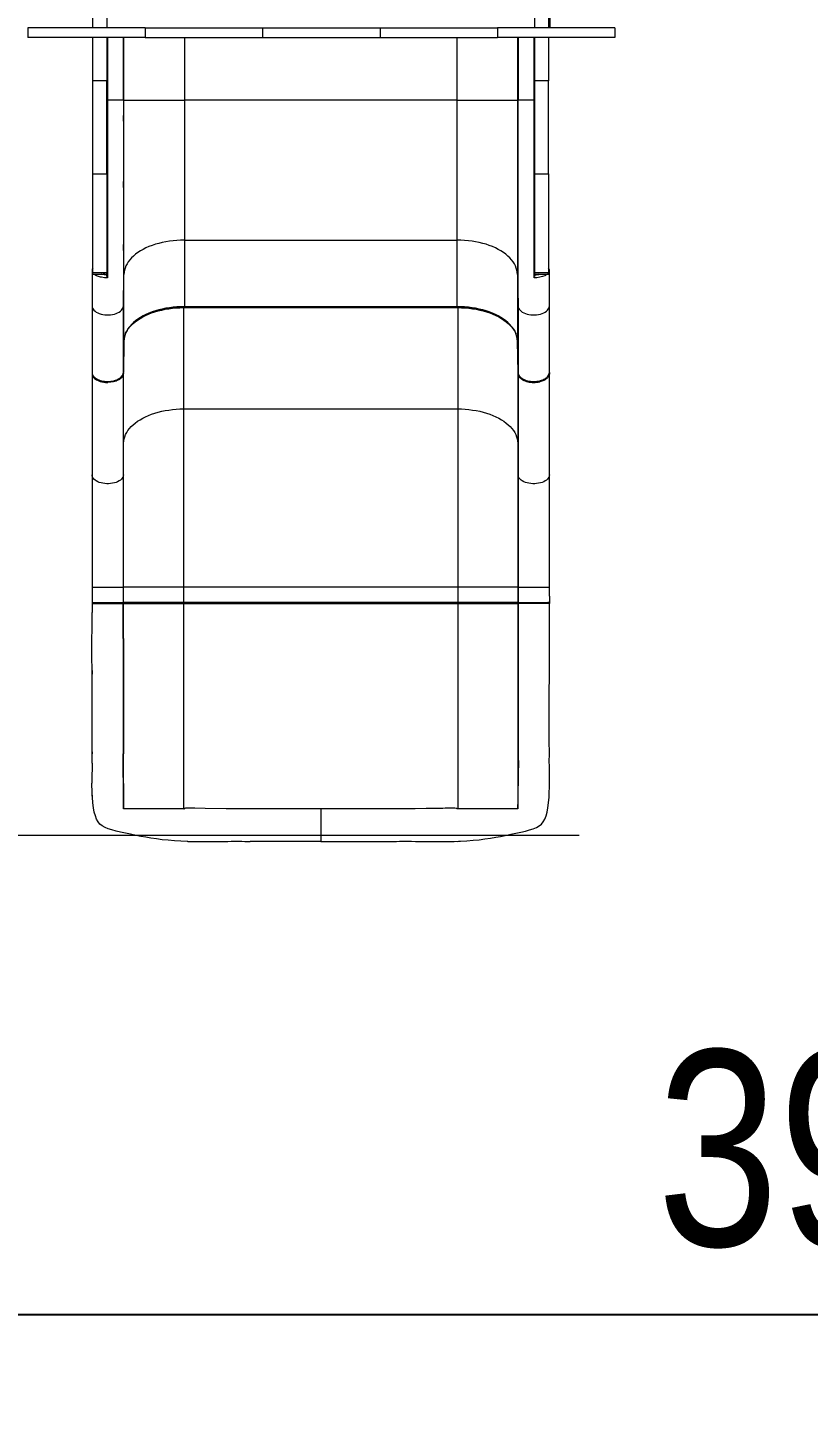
# Model space of a CAD drawing. Header units: millimetres. Extents: x -4225 to 3386, y -4404 to 4471.
# Drawn here: x -1414 to -218, y -2517 to -391 of the extents above; entities that cross this region are included whole.
import ezdxf

# ---------------------------------------------------------------- set-up
doc = ezdxf.new("R2010")
doc.units = ezdxf.units.MM
for name, color, linetype in [('DIKOM_ОБЪЕКТ', 7, 'Continuous'), ('DIKOM_РАЗМЕР_ЗОНА', 7, 'Continuous'), ('DIKOM_РАЗМЕР_ОБЪЕКТА', 7, 'Continuous')]:
    doc.layers.add(name, color=color, linetype=linetype)
doc.styles.add('style1', font='arial.ttf', dxfattribs={"width": 0.8})
doc.dimstyles.new('1-50', dxfattribs={"dimtxt": 300, "dimasz": 200, "dimexe": 100, "dimexo": 0, "dimgap": 100, "dimtad": 1, "dimtxsty": 'style1', "dimcen": 200, "dimclrd": 7, "dimclre": 7, "dimclrt": 7, "dimadec": 1, "dimazin": 2, "dimtfac": 1, "dimtmove": 0, "dimatfit": 2, "dimfxl": 0, "dimlwd": 25, "dimlwe": 18, "dimarcsym": 0})

# ---------------------------------------------------------------- blocks, each defined once
blk = doc.blocks.new('*D1')
at = {"layer": 'Defpoints', "color": 0, "transparency": 16777216}
for p in [(-1903.8, 225.5), (2046.2, 59.5), (2046.2, -2363.3)]:
    blk.add_point(p, dxfattribs=at)
at = {"layer": 'DIKOM_РАЗМЕР_ОБЪЕКТА', "color": 7, "lineweight": 18, "transparency": 16777216}
for p, q in [((-1903.8, 225.5), (-1903.8, -2463.3)), ((2046.2, 59.5), (2046.2, -2463.3))]:
    blk.add_line(p, q, dxfattribs=at)
at = {"layer": 'DIKOM_РАЗМЕР_ОБЪЕКТА', "color": 7, "lineweight": 25, "transparency": 16777216}
blk.add_line((-1703.8, -2363.3), (1846.2, -2363.3), dxfattribs=at)
at = {"layer": 'DIKOM_РАЗМЕР_ОБЪЕКТА', "color": 7, "transparency": 16777216}
for points in [[(-1703.8, -2330), (-1703.8, -2396.7), (-1903.8, -2363.3)], [(1846.2, -2330), (1846.2, -2396.7), (2046.2, -2363.3)]]:
    blk.add_solid(points, dxfattribs=at)
at = {"layer": 'DIKOM_РАЗМЕР_ОБЪЕКТА', "color": 7, "transparency": 16777216, "insert": (-76.5, -2110), "char_height": 300, "attachment_point": 5, "style": 'style1'}
blk.add_mtext('3950', dxfattribs=at)
blk = doc.blocks.new('*D2')
at = {"layer": 'Defpoints', "color": 0, "transparency": 16777216}
for p in [(-3774.9, 4471), (1696.9, 4471), (-963.8, -3629)]:
    blk.add_point(p, dxfattribs=at)
at = {"layer": 'DIKOM_РАЗМЕР_ЗОНА', "color": 7, "lineweight": 18, "transparency": 16777216}
for p, q in [((1696.9, 4471), (-3874.9, 4471)), ((-963.8, -3629), (-3874.9, -3629))]:
    blk.add_line(p, q, dxfattribs=at)
at = {"layer": 'DIKOM_РАЗМЕР_ЗОНА', "color": 7, "lineweight": 25, "transparency": 16777216}
blk.add_line((-3774.9, -3429), (-3774.9, 4271), dxfattribs=at)
at = {"layer": 'DIKOM_РАЗМЕР_ЗОНА', "color": 7, "transparency": 16777216}
for points in [[(-3808.2, 4271), (-3741.5, 4271), (-3774.9, 4471)], [(-3808.2, -3429), (-3741.5, -3429), (-3774.9, -3629)]]:
    blk.add_solid(points, dxfattribs=at)
at = {"layer": 'DIKOM_РАЗМЕР_ЗОНА', "color": 7, "transparency": 16777216, "insert": (-4028, 317.4), "char_height": 300, "attachment_point": 5, "rotation": 90, "style": 'style1'}
blk.add_mtext('8100', dxfattribs=at)
blk = doc.blocks.new('*D3')
at = {"layer": 'Defpoints', "color": 0, "transparency": 16777216}
for p in [(-3414.8, -818.7), (3385.2, -818.7), (3385.2, -4304.3)]:
    blk.add_point(p, dxfattribs=at)
at = {"layer": 'DIKOM_РАЗМЕР_ЗОНА', "color": 7, "lineweight": 18, "transparency": 16777216}
for p, q in [((-3414.8, -818.7), (-3414.8, -4404.3)), ((3385.2, -818.7), (3385.2, -4404.3))]:
    blk.add_line(p, q, dxfattribs=at)
at = {"layer": 'DIKOM_РАЗМЕР_ЗОНА', "color": 7, "lineweight": 25, "transparency": 16777216}
blk.add_line((-3214.8, -4304.3), (3185.2, -4304.3), dxfattribs=at)
at = {"layer": 'DIKOM_РАЗМЕР_ЗОНА', "color": 7, "transparency": 16777216}
for points in [[(-3214.8, -4271), (-3214.8, -4337.7), (-3414.8, -4304.3)], [(3185.2, -4271), (3185.2, -4337.7), (3385.2, -4304.3)]]:
    blk.add_solid(points, dxfattribs=at)
at = {"layer": 'DIKOM_РАЗМЕР_ЗОНА', "color": 7, "transparency": 16777216, "insert": (-306.1, -4051.2), "char_height": 300, "attachment_point": 5, "style": 'style1'}
blk.add_mtext('6800', dxfattribs=at)
blk = doc.blocks.new('*D0')
at = {"layer": 'Defpoints', "color": 0, "transparency": 16777216}
for p in [(1412.8, 2471), (-2600.7, -1629), (-568.6, -1629)]:
    blk.add_point(p, dxfattribs=at)
at = {"layer": 'DIKOM_РАЗМЕР_ОБЪЕКТА', "color": 7, "lineweight": 18, "transparency": 16777216}
for p, q in [((1412.8, 2471), (-2700.7, 2471)), ((-568.6, -1629), (-2700.7, -1629))]:
    blk.add_line(p, q, dxfattribs=at)
at = {"layer": 'DIKOM_РАЗМЕР_ОБЪЕКТА', "color": 7, "lineweight": 25, "transparency": 16777216}
blk.add_line((-2600.7, 2271), (-2600.7, -1429), dxfattribs=at)
at = {"layer": 'DIKOM_РАЗМЕР_ОБЪЕКТА', "color": 7, "transparency": 16777216}
for points in [[(-2634, 2271), (-2567.4, 2271), (-2600.7, 2471)], [(-2634, -1429), (-2567.4, -1429), (-2600.7, -1629)]]:
    blk.add_solid(points, dxfattribs=at)
at = {"layer": 'DIKOM_РАЗМЕР_ОБЪЕКТА', "color": 7, "transparency": 16777216, "insert": (-2853.9, 421), "char_height": 300, "attachment_point": 5, "rotation": 90, "style": 'style1'}
blk.add_mtext('4100', dxfattribs=at)

msp = doc.modelspace()

# ---------------------------------------------------------------- linework, layer by layer
at = {"layer": 'DIKOM_ОБЪЕКТ', "color": 7, "linetype": 'Continuous', "lineweight": 15}
for p, q in [((-1313.825, -390.536), (-1313.825, -290.536)), ((-613.825, -290.536), (-613.825, -390.536)), ((-1292.825, -354.036), (-1292.825, -390.536)), ((-636.825, -390.536), (-636.825, -354.036)), ((-615.825, -360.536), (-615.825, -390.536)), ((-1413.825, -390.536), (-1413.825, -405.536)), ((-1233.825, -390.536), (-1413.825, -390.536)), ((-1233.825, -390.536), (-1233.825, -405.536)), ((-1233.825, -390.536), (-1053.825, -390.536)), ((-1053.825, -390.536), (-1053.825, -405.536)), ((-1053.825, -390.536), (-873.825, -390.536)), ((-873.825, -390.536), (-873.825, -405.536)), ((-873.825, -390.536), (-693.825, -390.536)), ((-693.825, -390.536), (-693.825, -405.536)), ((-513.825, -390.536), (-693.825, -390.536)), ((-513.825, -390.536), (-513.825, -405.536)), ((-1233.825, -405.536), (-1413.825, -405.536)), ((-1313.825, -471.686), (-1313.825, -405.536)), ((-1292.825, -405.536), (-1292.825, -471.686)), ((-1291.847, -405.536), (-1291.847, -501.491)), ((-1267.325, -501.491), (-1267.325, -405.536)), ((-1266.324, -501.491), (-1266.324, -405.536)), ((-1233.825, -405.536), (-1053.825, -405.536)), ((-1173.825, -405.536), (-1173.825, -501.491)), ((-1053.825, -405.536), (-873.825, -405.536)), ((-873.825, -405.536), (-693.825, -405.536)), ((-755.825, -501.491), (-755.825, -405.536)), ((-513.825, -405.536), (-693.825, -405.536)), ((-663.327, -405.536), (-663.327, -501.491)), ((-662.325, -405.536), (-662.325, -501.491)), ((-637.804, -501.491), (-637.804, -405.536)), ((-636.825, -471.686), (-636.825, -405.536)), ((-615.825, -405.536), (-615.825, -471.686)), ((-1292.825, -471.686), (-1313.825, -471.686)), ((-1313.825, -614.437), (-1313.825, -471.686)), ((-1292.825, -614.437), (-1292.825, -471.686)), ((-615.825, -471.686), (-636.825, -471.686)), ((-636.825, -614.437), (-636.825, -471.686)), ((-615.825, -614.437), (-615.825, -471.686)), ((-1291.847, -501.491), (-1292.825, -501.491)), ((-1291.847, -501.491), (-1291.847, -773.98)), ((-1267.325, -501.491), (-1291.847, -501.491)), ((-1267.325, -501.491), (-1267.325, -816.958)), ((-1266.324, -501.491), (-1267.325, -501.491)), ((-1266.324, -768.778), (-1266.324, -501.491)), ((-1266.324, -501.491), (-1173.825, -501.491)), ((-1173.825, -501.491), (-1173.825, -716.009)), ((-755.825, -501.491), (-1173.825, -501.491)), ((-755.825, -501.491), (-663.327, -501.491)), ((-755.825, -716.009), (-755.825, -501.491)), ((-662.325, -501.491), (-663.327, -501.491)), ((-663.327, -501.491), (-663.327, -768.778)), ((-662.325, -816.958), (-662.325, -501.491)), ((-637.804, -501.491), (-662.325, -501.491)), ((-637.804, -773.98), (-637.804, -501.491)), ((-636.825, -501.491), (-637.804, -501.491)), ((-1313.825, -614.437), (-1292.825, -614.437)), ((-1313.825, -766.297), (-1313.825, -614.437)), ((-1292.825, -614.437), (-1292.825, -766.297)), ((-636.825, -614.437), (-615.825, -614.437)), ((-636.825, -766.297), (-636.825, -614.437)), ((-615.825, -614.437), (-615.825, -766.297)), ((-1173.825, -716.009), (-1173.825, -818.054)), ((-1173.825, -716.009), (-755.825, -716.009)), ((-755.825, -818.054), (-755.825, -716.009)), ((-1315.325, -762.086), (-1315.325, -762.133)), ((-1315.325, -762.133), (-1315.325, -762.698)), ((-1315.325, -762.698), (-1315.325, -816.958)), ((-614.325, -762.133), (-614.325, -762.086)), ((-614.325, -762.698), (-614.325, -762.133)), ((-614.325, -816.958), (-614.325, -762.698)), ((-1292.825, -766.297), (-1313.825, -766.297)), ((-1313.825, -768.196), (-1313.825, -766.297)), ((-1313.825, -768.196), (-1292.825, -768.196)), ((-1292.825, -768.196), (-1292.825, -766.297)), ((-1292.825, -771.418), (-1292.825, -768.532)), ((-1267.325, -816.958), (-1266.324, -768.778)), ((-1266.324, -870.823), (-1266.324, -768.778)), ((-663.327, -768.778), (-662.325, -816.958)), ((-663.327, -768.778), (-663.327, -870.823)), ((-615.825, -766.297), (-636.825, -766.297)), ((-636.825, -768.196), (-636.825, -766.297)), ((-636.825, -768.196), (-615.825, -768.196)), ((-636.825, -771.418), (-636.825, -768.532)), ((-615.825, -768.196), (-615.825, -766.297)), ((-1315.325, -816.958), (-1315.325, -911.161)), ((-1267.325, -919.004), (-1267.325, -816.958)), ((-1174.824, -818.275), (-1174.824, -818.814)), ((-1174.824, -818.814), (-1174.824, -819.561)), ((-754.827, -818.814), (-1174.824, -818.814)), ((-1174.824, -974.861), (-1174.824, -819.561)), ((-1174.824, -819.561), (-754.827, -819.561)), ((-1173.825, -818.054), (-755.825, -818.054)), ((-1173.825, -818.054), (-1173.825, -818.267)), ((-1173.825, -818.267), (-755.825, -818.267)), ((-755.825, -818.267), (-755.825, -818.054)), ((-754.827, -818.814), (-754.827, -818.284)), ((-754.827, -819.561), (-754.827, -818.814)), ((-754.827, -819.561), (-754.827, -974.861)), ((-662.325, -816.958), (-662.325, -919.004)), ((-614.325, -911.161), (-614.325, -816.958)), ((-1315.325, -854.297), (-1315.325, -893.874)), ((-1266.324, -870.823), (-1267.325, -919.004)), ((-665.474, -859.762), (-665.395, -859.948)), ((-662.325, -919.004), (-663.327, -870.823)), ((-614.325, -893.874), (-614.325, -854.297)), ((-1315.325, -911.161), (-1315.325, -919.004)), ((-1266.822, -1027.316), (-1266.822, -894.789)), ((-662.829, -894.789), (-662.829, -1027.316)), ((-614.325, -919.004), (-614.325, -911.161)), ((-1315.325, -920.511), (-1315.325, -1075.81)), ((-1315.299, -920.743), (-1315.209, -921.53)), ((-1267.475, -920.2), (-1267.325, -919.004)), ((-1267.325, -920.511), (-1267.323, -920.299)), ((-1267.325, -1075.81), (-1267.325, -920.511)), ((-1267.316, -919.603), (-1267.294, -917.501)), ((-662.357, -917.501), (-662.325, -920.511)), ((-662.325, -920.511), (-662.325, -1075.81)), ((-638.325, -933.529), (-638.325, -934.276)), ((-614.325, -919.004), (-614.325, -920.511)), ((-614.325, -1075.81), (-614.325, -920.511)), ((-1174.824, -974.861), (-754.827, -974.861)), ((-1174.824, -1247.883), (-1174.824, -974.861)), ((-754.827, -974.861), (-754.827, -1247.883)), ((-1267.325, -1075.81), (-1266.822, -1027.316)), ((-1266.822, -1247.883), (-1266.822, -1027.316)), ((-662.829, -1027.316), (-662.325, -1075.81)), ((-662.829, -1027.316), (-662.829, -1247.883)), ((-1315.325, -1075.81), (-1315.325, -1247.883)), ((-1267.325, -1247.883), (-1267.325, -1075.81)), ((-662.325, -1075.81), (-662.325, -1247.883)), ((-614.325, -1247.883), (-614.325, -1075.81)), ((-1315.325, -1247.883), (-1267.325, -1247.883)), ((-1315.325, -1247.883), (-1315.325, -1261.883)), ((-1266.822, -1247.883), (-1267.325, -1247.883)), ((-1267.325, -1271.458), (-1267.325, -1247.883)), ((-1266.822, -1271.458), (-1266.822, -1247.883)), ((-1174.824, -1247.883), (-1266.822, -1247.883)), ((-1174.824, -1271.458), (-1174.824, -1247.883)), ((-754.827, -1247.883), (-1174.824, -1247.883)), ((-662.829, -1247.883), (-754.827, -1247.883)), ((-754.827, -1247.883), (-754.827, -1271.458)), ((-662.325, -1247.883), (-662.829, -1247.883)), ((-662.829, -1247.883), (-662.829, -1271.458)), ((-662.325, -1247.883), (-614.325, -1247.883)), ((-662.325, -1247.883), (-662.325, -1271.458)), ((-614.325, -1261.883), (-614.325, -1247.883)), ((-1315.336, -1263.882), (-1315.344, -1273.316)), ((-1315.344, -1273.316), (-1315.156, -1273.322)), ((-1315.334, -1273.315), (-1315.339, -1287.088)), ((-1315.336, -1263.882), (-1315.311, -1263.736)), ((-1315.325, -1261.883), (-1315.325, -1271.458)), ((-1314.176, -1271.734), (-1315.052, -1272.609)), ((-1314.869, -1272.616), (-1315.052, -1272.609)), ((-1267.618, -1272.59), (-1268.535, -1271.674)), ((-1267.115, -1272.59), (-1268.096, -1271.609)), ((-1267.825, -1271.958), (-1267.322, -1271.958)), ((-1267.115, -1272.59), (-1267.618, -1272.59)), ((-1267.613, -1273.296), (-1267.501, -1273.297)), ((-1267.433, -1271.458), (-1267.325, -1271.458)), ((-1266.822, -1271.458), (-1267.325, -1271.458)), ((-1267.325, -1273.297), (-1266.822, -1273.297)), ((-1267.322, -1271.958), (-1174.824, -1271.958)), ((-1174.824, -1272.59), (-1267.115, -1272.59)), ((-1174.824, -1271.458), (-1266.822, -1271.458)), ((-1266.822, -1587.801), (-1266.822, -1273.297)), ((-1266.822, -1273.297), (-1174.824, -1273.297)), ((-754.827, -1271.458), (-1174.824, -1271.458)), ((-1174.824, -1271.458), (-1174.824, -1271.958)), ((-1174.824, -1271.958), (-754.827, -1271.958)), ((-1174.824, -1272.59), (-1174.824, -1271.958)), ((-1174.824, -1273.297), (-1174.824, -1272.59)), ((-754.827, -1272.59), (-1174.824, -1272.59)), ((-1174.824, -1587.801), (-1174.824, -1273.297)), ((-1174.824, -1273.297), (-754.827, -1273.297)), ((-662.829, -1271.458), (-754.827, -1271.458)), ((-754.827, -1271.458), (-754.827, -1271.958)), ((-754.827, -1271.958), (-662.329, -1271.958)), ((-754.827, -1271.958), (-754.827, -1272.59)), ((-754.827, -1273.297), (-754.827, -1272.59)), ((-662.536, -1272.59), (-754.827, -1272.59)), ((-754.827, -1273.297), (-754.827, -1587.801)), ((-754.827, -1273.297), (-662.829, -1273.297)), ((-662.325, -1271.458), (-662.829, -1271.458)), ((-662.829, -1273.297), (-662.829, -1587.801)), ((-662.829, -1273.297), (-662.325, -1273.297)), ((-661.903, -1271.958), (-662.536, -1272.59)), ((-662.032, -1272.59), (-662.536, -1272.59)), ((-662.329, -1271.958), (-661.825, -1271.958)), ((-662.325, -1273.297), (-662.325, -1484.163)), ((-662.233, -1271.458), (-661.747, -1271.626)), ((-662.037, -1273.296), (-662.149, -1273.297)), ((-662.032, -1272.59), (-661.373, -1271.931)), ((-661.018, -1271.77), (-661.435, -1271.77)), ((-614.599, -1272.609), (-615.437, -1271.771)), ((-615.117, -1271.599), (-614.441, -1271.459)), ((-614.306, -1273.316), (-614.492, -1273.322)), ((-614.325, -1261.883), (-614.325, -1271.458)), ((-614.325, -1263.782), (-614.314, -1263.882)), ((-614.311, -1287.088), (-614.316, -1273.315)), ((-614.314, -1263.882), (-614.306, -1273.316)), ((-1315.353, -1287.883), (-1315.352, -1287.088)), ((-614.298, -1287.883), (-614.299, -1287.088)), ((-1267.325, -1326.993), (-1267.325, -1484.163)), ((-1267.325, -1484.163), (-1267.325, -1498.457)), ((-662.325, -1484.163), (-662.325, -1498.457)), ((-1315.309, -1502.616), (-1315.322, -1503.768)), ((-1315.284, -1500.411), (-1315.309, -1502.616)), ((-1267.325, -1498.457), (-1267.325, -1503.801)), ((-662.325, -1498.457), (-662.325, -1503.801)), ((-614.343, -1502.53), (-614.367, -1500.473)), ((-614.329, -1503.768), (-614.343, -1502.53)), ((-1315.008, -1567.05), (-1314.967, -1567.763)), ((-614.748, -1568.61), (-614.708, -1568.015)), ((-614.708, -1568.015), (-614.642, -1567.05)), ((-1266.881, -1587.278), (-1266.845, -1587.739)), ((-1266.845, -1587.739), (-1266.825, -1587.797)), ((-1266.825, -1587.797), (-1266.822, -1587.801)), ((-1265.479, -1587.801), (-1265.498, -1587.801)), ((-1246.384, -1587.801), (-1251.158, -1587.801)), ((-1225.759, -1587.801), (-1246.384, -1587.801)), ((-1219.354, -1587.801), (-1225.759, -1587.801)), ((-1195.568, -1587.801), (-1219.354, -1587.801)), ((-1181.987, -1587.801), (-1195.568, -1587.801)), ((-1174.824, -1587.801), (-1181.987, -1587.801)), ((-1174.824, -1587.801), (-1174.335, -1587.801)), ((-1174.335, -1587.801), (-1173.725, -1587.801)), ((-964.825, -1587.801), (-1109.535, -1587.801)), ((-820.115, -1587.801), (-964.825, -1587.801)), ((-755.316, -1587.801), (-755.926, -1587.801)), ((-754.827, -1587.801), (-755.316, -1587.801)), ((-747.663, -1587.801), (-754.827, -1587.801)), ((-734.083, -1587.801), (-747.663, -1587.801)), ((-710.296, -1587.801), (-734.083, -1587.801)), ((-703.892, -1587.801), (-710.296, -1587.801)), ((-683.267, -1587.801), (-703.892, -1587.801)), ((-678.492, -1587.801), (-683.267, -1587.801)), ((-664.153, -1587.801), (-664.172, -1587.801)), ((-662.825, -1587.797), (-662.829, -1587.801)), ((-662.806, -1587.739), (-662.825, -1587.797)), ((-662.77, -1587.278), (-662.806, -1587.739)), ((-755.8, -1637.797), (-753.471, -1637.696)), ((-753.471, -1637.696), (-751.142, -1637.595)), ((-964.825, -1637.801), (-965.388, -1637.8)), ((-964.262, -1637.8), (-963.242, -1637.797))]:
    msp.add_line(p, q, dxfattribs=at)
at = {"layer": 'DIKOM_ОБЪЕКТ', "color": 7, "linetype": 'Continuous', "lineweight": 15, "flags": 128}
for points in [[(-1267.147, -533.981), (-1267.165, -533.727), (-1267.18, -532.995), (-1267.191, -531.866), (-1267.197, -530.469), (-1267.197, -528.96), (-1267.191, -527.51), (-1267.18, -526.282), (-1267.165, -525.415), (-1267.147, -525.006), (-1267.142, -524.981), (-1267.124, -525.235), (-1267.109, -525.967), (-1267.097, -527.096), (-1267.091, -528.493), (-1267.091, -530.002), (-1267.097, -531.452), (-1267.109, -532.68), (-1267.124, -533.547), (-1267.142, -533.956), (-1267.147, -533.981)], [(-662.503, -533.981), (-662.521, -533.727), (-662.537, -532.995), (-662.55, -531.866), (-662.558, -530.468), (-662.56, -528.96), (-662.556, -527.51), (-662.546, -526.282), (-662.532, -525.415), (-662.515, -525.006), (-662.509, -524.981), (-662.491, -525.235), (-662.475, -525.967), (-662.462, -527.096), (-662.455, -528.493), (-662.453, -530.002), (-662.457, -531.452), (-662.467, -532.68), (-662.481, -533.547), (-662.498, -533.956), (-662.503, -533.981)], [(-1267.157, -635.374), (-1267.174, -635.12), (-1267.187, -634.388), (-1267.195, -633.259), (-1267.198, -631.861), (-1267.194, -630.353), (-1267.185, -628.903), (-1267.172, -627.675), (-1267.155, -626.808), (-1267.137, -626.399), (-1267.131, -626.374), (-1267.115, -626.627), (-1267.102, -627.36), (-1267.093, -628.489), (-1267.091, -629.886), (-1267.094, -631.395), (-1267.103, -632.845), (-1267.117, -634.073), (-1267.134, -634.94), (-1267.152, -635.349), (-1267.157, -635.374)], [(-662.493, -635.374), (-662.511, -635.12), (-662.529, -634.388), (-662.543, -633.259), (-662.554, -631.861), (-662.56, -630.352), (-662.559, -628.902), (-662.552, -627.675), (-662.54, -626.807), (-662.525, -626.399), (-662.519, -626.374), (-662.501, -626.627), (-662.484, -627.36), (-662.469, -628.489), (-662.458, -629.886), (-662.453, -631.395), (-662.454, -632.845), (-662.46, -634.073), (-662.472, -634.94), (-662.488, -635.349), (-662.493, -635.374)], [(-1267.167, -732.012), (-1267.182, -731.759), (-1267.192, -731.026), (-1267.197, -729.898), (-1267.197, -728.5), (-1267.19, -726.991), (-1267.178, -725.541), (-1267.162, -724.313), (-1267.145, -723.446), (-1267.127, -723.037), (-1267.122, -723.012), (-1267.107, -723.266), (-1267.096, -723.998), (-1267.091, -725.127), (-1267.092, -726.524), (-1267.099, -728.033), (-1267.111, -729.483), (-1267.126, -730.711), (-1267.144, -731.579), (-1267.162, -731.987), (-1267.167, -732.012)], [(-1173.825, -716.009), (-1179.613, -716.113), (-1185.379, -716.424), (-1191.099, -716.942), (-1196.752, -717.664), (-1202.314, -718.588), (-1207.765, -719.709), (-1213.083, -721.024), (-1218.247, -722.527), (-1223.237, -724.213), (-1228.033, -726.074), (-1232.617, -728.104), (-1236.971, -730.294), (-1241.077, -732.637), (-1244.919, -735.122), (-1248.483, -737.74), (-1251.754, -740.481), (-1254.719, -743.334), (-1257.368, -746.288), (-1259.689, -749.331), (-1261.674, -752.451), (-1263.314, -755.637), (-1264.603, -758.875), (-1265.537, -762.153), (-1266.111, -765.458), (-1266.324, -768.778)], [(-663.327, -768.778), (-663.539, -765.458), (-664.113, -762.153), (-665.047, -758.875), (-666.337, -755.637), (-667.977, -752.451), (-669.962, -749.331), (-672.283, -746.288), (-674.931, -743.334), (-677.897, -740.481), (-681.168, -737.74), (-684.732, -735.122), (-688.574, -732.637), (-692.68, -730.294), (-697.033, -728.104), (-701.617, -726.074), (-706.413, -724.213), (-711.403, -722.527), (-716.567, -721.024), (-721.885, -719.709), (-727.336, -718.588), (-732.899, -717.664), (-738.551, -716.942), (-744.272, -716.424), (-750.037, -716.113), (-755.825, -716.009)], [(-662.483, -732.012), (-662.501, -731.759), (-662.519, -731.026), (-662.535, -729.897), (-662.549, -728.5), (-662.557, -726.991), (-662.56, -725.541), (-662.557, -724.313), (-662.548, -723.446), (-662.534, -723.037), (-662.529, -723.012), (-662.511, -723.266), (-662.493, -723.999), (-662.477, -725.127), (-662.464, -726.525), (-662.455, -728.034), (-662.453, -729.484), (-662.456, -730.712), (-662.465, -731.579), (-662.479, -731.987), (-662.483, -732.012)], [(-1291.847, -773.98), (-1296.301, -773.738), (-1300.678, -773.091), (-1302.368, -772.718), (-1304.005, -772.28), (-1305.577, -771.778), (-1307.073, -771.214), (-1308.48, -770.59), (-1310.893, -769.232), (-1312.175, -768.196)], [(-1292.825, -769.341), (-1296.648, -769.038), (-1300.248, -768.413), (-1301.014, -768.196)], [(-1299.247, -768.196), (-1296.556, -768.62), (-1292.825, -768.855)], [(-1292.626, -768.682), (-1295.876, -768.506), (-1298.239, -768.196)], [(-617.369, -768.196), (-617.395, -768.22), (-618.288, -768.91), (-619.226, -769.532), (-620.191, -770.09), (-621.163, -770.586), (-624.844, -772.034), (-628.968, -773.09), (-633.347, -773.738), (-637.804, -773.98)], [(-630.404, -768.196), (-633.094, -768.62), (-636.825, -768.855)], [(-1315.325, -816.958), (-1315.136, -818.683), (-1314.571, -820.382), (-1313.64, -822.026), (-1312.357, -823.59), (-1310.742, -825.05), (-1308.821, -826.382), (-1306.623, -827.565), (-1304.185, -828.581), (-1301.544, -829.414), (-1298.742, -830.05), (-1295.822, -830.48), (-1292.832, -830.697), (-1289.818, -830.697), (-1286.828, -830.48), (-1283.909, -830.05), (-1281.107, -829.414), (-1278.465, -828.581), (-1276.027, -827.565), (-1273.83, -826.382), (-1271.909, -825.05), (-1270.294, -823.59), (-1269.011, -822.026), (-1268.079, -820.382), (-1267.515, -818.683), (-1267.325, -816.958)], [(-1263.765, -858.837), (-1262.184, -855.785), (-1260.209, -852.683), (-1257.899, -849.658), (-1255.264, -846.722), (-1252.313, -843.886), (-1249.06, -841.161), (-1245.515, -838.559), (-1241.694, -836.088), (-1237.61, -833.76), (-1233.281, -831.583), (-1228.723, -829.565), (-1223.953, -827.715), (-1218.991, -826.04), (-1213.857, -824.546), (-1208.569, -823.239), (-1203.149, -822.124), (-1197.618, -821.207), (-1191.998, -820.489), (-1186.311, -819.974), (-1180.579, -819.665), (-1174.824, -819.561)], [(-1244.233, -836.892), (-1242.681, -835.846), (-1239.2, -833.746), (-1235.524, -831.758), (-1231.665, -829.889), (-1227.637, -828.144), (-1223.452, -826.529), (-1219.124, -825.048), (-1214.67, -823.707), (-1210.108, -822.509), (-1205.459, -821.459), (-1200.749, -820.559), (-1196.018, -819.813), (-1191.336, -819.225), (-1186.877, -818.797), (-1183.081, -818.533), (-1180.026, -818.387), (-1176.418, -818.288), (-1173.825, -818.267)], [(-1173.825, -818.054), (-1179.613, -818.158), (-1185.379, -818.47), (-1191.099, -818.988), (-1196.752, -819.71), (-1202.314, -820.633), (-1207.765, -821.755), (-1213.083, -823.07), (-1218.247, -824.573), (-1223.237, -826.258), (-1228.033, -828.12), (-1232.617, -830.15), (-1236.971, -832.34), (-1241.077, -834.682), (-1244.005, -836.547)], [(-1174.824, -818.814), (-1180.597, -818.918), (-1186.347, -819.228), (-1192.053, -819.745), (-1197.691, -820.465), (-1203.239, -821.385), (-1208.676, -822.504), (-1213.981, -823.815), (-1219.132, -825.313), (-1224.11, -826.994), (-1228.894, -828.85), (-1233.467, -830.874), (-1237.81, -833.058), (-1241.906, -835.394), (-1243.5, -836.386)], [(-681.101, -839.838), (-681.168, -839.786), (-684.732, -837.167), (-688.574, -834.682), (-692.68, -832.34), (-697.033, -830.15), (-701.617, -828.12), (-706.413, -826.258), (-711.403, -824.573), (-716.567, -823.07), (-721.885, -821.755), (-727.336, -820.633), (-732.899, -819.71), (-738.551, -818.988), (-744.272, -818.47), (-750.037, -818.158), (-755.825, -818.054)], [(-755.825, -818.267), (-750.428, -818.358), (-748.198, -818.448), (-744.514, -818.665), (-740.706, -818.979), (-736.651, -819.417), (-732.464, -819.983), (-728.199, -820.683), (-723.903, -821.519), (-719.613, -822.492), (-715.359, -823.601), (-711.168, -824.844), (-707.062, -826.219), (-703.062, -827.721), (-699.185, -829.348), (-695.447, -831.095), (-691.862, -832.957), (-688.445, -834.928), (-685.206, -837.003), (-682.156, -839.178), (-681.035, -840.07)], [(-687.019, -835.839), (-687.744, -835.394), (-691.841, -833.058), (-696.184, -830.874), (-700.756, -828.85), (-705.541, -826.994), (-710.519, -825.313), (-715.67, -823.815), (-720.974, -822.504), (-726.411, -821.385), (-731.96, -820.465), (-737.598, -819.745), (-743.303, -819.228), (-749.054, -818.918), (-754.827, -818.814)], [(-754.827, -819.561), (-749.072, -819.665), (-743.34, -819.974), (-737.652, -820.489), (-732.032, -821.207), (-726.502, -822.124), (-721.082, -823.239), (-715.794, -824.546), (-710.659, -826.04), (-705.697, -827.715), (-700.928, -829.565), (-696.37, -831.583), (-692.04, -833.76), (-687.957, -836.088), (-684.136, -838.559), (-680.591, -841.161), (-677.337, -843.886), (-674.387, -846.722), (-671.751, -849.658), (-669.442, -852.683), (-667.466, -855.785), (-665.833, -858.952), (-665.474, -859.762)], [(-662.325, -816.958), (-662.136, -818.683), (-661.571, -820.382), (-660.64, -822.026), (-659.357, -823.59), (-657.742, -825.05), (-655.821, -826.382), (-653.623, -827.565), (-651.185, -828.581), (-648.544, -829.414), (-645.742, -830.05), (-642.822, -830.48), (-639.832, -830.697), (-636.818, -830.697), (-633.828, -830.48), (-630.909, -830.05), (-628.107, -829.414), (-625.465, -828.581), (-623.027, -827.565), (-620.83, -826.382), (-618.909, -825.05), (-617.294, -823.59), (-616.011, -822.026), (-615.079, -820.382), (-614.515, -818.683), (-614.325, -816.958)], [(-1244.005, -836.547), (-1244.919, -837.167), (-1248.483, -839.786), (-1251.754, -842.527), (-1254.719, -845.38), (-1257.368, -848.333), (-1259.689, -851.376), (-1261.674, -854.497), (-1263.314, -857.682), (-1264.603, -860.921), (-1265.537, -864.199), (-1266.111, -867.504), (-1266.324, -870.823)], [(-663.327, -870.823), (-663.539, -867.504), (-664.113, -864.199), (-665.047, -860.921), (-666.337, -857.682), (-667.977, -854.497), (-669.962, -851.376), (-672.283, -848.333), (-674.931, -845.38), (-677.897, -842.527), (-681.101, -839.838)], [(-1264.255, -859.948), (-1263.818, -858.952), (-1263.765, -858.837)], [(-1315.325, -919.004), (-1315.314, -919.419), (-1315.178, -920.359)], [(-1315.209, -921.53), (-1315.119, -922.312), (-1314.504, -924.082), (-1313.614, -925.615), (-1312.532, -926.956), (-1311.274, -928.165), (-1309.94, -929.2), (-1308.651, -930.037), (-1306.826, -931.021), (-1304.751, -931.922), (-1302.625, -932.656), (-1300.31, -933.275), (-1297.464, -933.819), (-1294.476, -934.158), (-1291.325, -934.276)], [(-1315.178, -920.359), (-1315.105, -920.866), (-1314.736, -922.037), (-1314.16, -923.243), (-1313.415, -924.387), (-1312.124, -925.874), (-1310.467, -927.308), (-1308.48, -928.631), (-1307.802, -929.013), (-1307.023, -929.417), (-1306.205, -929.806), (-1305.679, -930.037), (-1305.04, -930.302), (-1302.904, -931.062), (-1300.502, -931.723), (-1298.283, -932.179), (-1296.284, -932.474), (-1293.557, -932.711), (-1291.332, -932.77), (-1286.644, -932.506), (-1282.132, -931.719), (-1280.707, -931.349), (-1279.328, -930.927), (-1278.316, -930.573), (-1277.262, -930.16), (-1275.608, -929.408), (-1274.582, -928.866), (-1273.774, -928.393), (-1272.85, -927.791), (-1272.064, -927.217), (-1271.386, -926.667), (-1269.145, -924.261), (-1268.656, -923.524), (-1268.432, -923.136), (-1268.055, -922.372), (-1267.57, -920.966), (-1267.475, -920.2)], [(-1268.016, -922.261), (-1268.07, -922.573), (-1269.418, -925.129), (-1271.599, -927.475), (-1274.544, -929.536), (-1278.134, -931.231), (-1282.217, -932.486), (-1286.673, -933.266), (-1291.303, -933.529), (-1295.957, -933.268), (-1300.387, -932.497), (-1304.494, -931.24), (-1308.077, -929.553), (-1311.028, -927.495), (-1313.222, -925.143), (-1314.574, -922.595), (-1314.632, -922.254)], [(-1267.325, -920.511), (-1267.458, -921.955), (-1267.769, -923.146), (-1268.147, -924.083), (-1268.504, -924.772), (-1268.775, -925.223), (-1269.159, -925.788), (-1269.807, -926.607), (-1270.546, -927.4), (-1271.375, -928.163), (-1272.289, -928.895), (-1273.284, -929.59), (-1274.099, -930.096), (-1274.726, -930.453), (-1276.778, -931.461), (-1278.466, -932.135), (-1280.403, -932.769), (-1282.365, -933.281), (-1286.633, -934.012), (-1291.325, -934.276)], [(-1267.417, -921.711), (-1267.345, -920.899), (-1267.349, -920.37)], [(-662.325, -919.004), (-662.193, -920.447), (-661.882, -921.637), (-661.504, -922.573), (-661.147, -923.264), (-660.876, -923.716), (-660.514, -924.25), (-659.726, -925.236), (-658.708, -926.273), (-657.736, -927.101), (-656.57, -927.948), (-655.509, -928.614), (-655.118, -928.839), (-654.525, -929.161), (-653.713, -929.568), (-653.061, -929.87), (-652.595, -930.073), (-652.051, -930.297), (-649.911, -931.06), (-647.513, -931.721), (-645.294, -932.177), (-643.292, -932.473), (-640.55, -932.711), (-638.32, -932.77), (-633.651, -932.507), (-629.146, -931.723), (-627.72, -931.353), (-626.34, -930.931), (-625.324, -930.576), (-624.269, -930.163), (-622.62, -929.413), (-621.538, -928.842), (-620.44, -928.183), (-619.296, -927.393), (-618.372, -926.655), (-617.115, -925.446), (-616.035, -924.107), (-614.79, -921.7), (-614.325, -919.004)], [(-662.325, -920.511), (-662.249, -920.197), (-662.032, -919.931)], [(-655.296, -930.245), (-656.88, -929.242), (-658.285, -928.156), (-659.493, -926.999), (-660.277, -926.075), (-660.88, -925.215), (-661.519, -924.049), (-661.923, -923.022), (-662.152, -922.161), (-662.287, -921.154)], [(-655.089, -929.547), (-658.042, -927.483), (-660.229, -925.133), (-661.576, -922.586), (-661.633, -922.254)], [(-647.398, -932.494), (-651.488, -931.242), (-655.089, -929.547)], [(-638.325, -933.529), (-642.941, -933.27), (-647.398, -932.494)], [(-638.325, -933.529), (-633.691, -933.268), (-629.253, -932.494)], [(-629.253, -932.494), (-626.152, -931.601), (-623.294, -930.447), (-620.773, -929.072), (-618.625, -927.497), (-616.896, -925.747), (-615.638, -923.876), (-614.877, -921.935), (-614.618, -919.931)], [(-614.325, -920.511), (-614.367, -921.324), (-614.493, -922.136), (-614.658, -922.797), (-614.905, -923.518), (-615.356, -924.503), (-616.63, -926.396), (-617.445, -927.298), (-617.896, -927.736), (-618.132, -927.951), (-618.253, -928.058), (-618.314, -928.111), (-618.344, -928.137), (-618.359, -928.151), (-618.367, -928.157), (-618.371, -928.161), (-618.373, -928.162), (-618.374, -928.163), (-618.374, -928.163), (-618.375, -928.164), (-618.375, -928.164), (-618.375, -928.164), (-618.375, -928.164), (-618.375, -928.164), (-618.375, -928.164), (-618.375, -928.164), (-618.434, -928.215), (-618.947, -928.633), (-620.033, -929.423), (-621.019, -930.048), (-621.925, -930.561), (-623.09, -931.148), (-625.982, -932.317), (-629.141, -933.229)], [(-1266.822, -1027.316), (-1266.608, -1024.016), (-1266.034, -1020.729), (-1265.103, -1017.47), (-1263.818, -1014.251), (-1262.184, -1011.084), (-1260.209, -1007.982), (-1257.899, -1004.957), (-1255.264, -1002.021), (-1252.313, -999.185), (-1249.06, -996.461), (-1245.515, -993.858), (-1241.694, -991.388), (-1237.61, -989.06), (-1233.281, -986.883), (-1228.723, -984.865), (-1223.953, -983.015), (-1218.991, -981.34), (-1213.857, -979.846), (-1208.569, -978.539), (-1203.149, -977.424), (-1197.618, -976.506), (-1191.998, -975.788), (-1186.311, -975.274), (-1180.579, -974.964), (-1174.824, -974.861)], [(-754.827, -974.861), (-749.072, -974.964), (-743.34, -975.274), (-737.652, -975.788), (-732.032, -976.506), (-726.502, -977.424), (-721.082, -978.539), (-715.794, -979.846), (-710.659, -981.34), (-705.697, -983.015), (-700.928, -984.865), (-696.37, -986.883), (-692.04, -989.06), (-687.957, -991.388), (-684.136, -993.858), (-680.591, -996.461), (-677.337, -999.185), (-674.387, -1002.021), (-671.751, -1004.957), (-669.442, -1007.982), (-667.466, -1011.084), (-665.833, -1014.251), (-664.548, -1017.47), (-663.617, -1020.729), (-663.043, -1024.016), (-662.829, -1027.316)], [(-1267.325, -1075.81), (-1267.515, -1077.536), (-1268.079, -1079.234), (-1269.011, -1080.878), (-1270.294, -1082.442), (-1271.909, -1083.902), (-1273.83, -1085.234), (-1276.027, -1086.417), (-1278.465, -1087.433), (-1281.107, -1088.266), (-1283.909, -1088.902), (-1286.828, -1089.332), (-1289.818, -1089.549), (-1292.832, -1089.549), (-1295.822, -1089.332), (-1298.742, -1088.902), (-1301.544, -1088.266), (-1304.185, -1087.433), (-1306.623, -1086.417), (-1308.821, -1085.234), (-1310.742, -1083.902), (-1312.357, -1082.442), (-1313.64, -1080.878), (-1314.571, -1079.234), (-1315.136, -1077.536), (-1315.325, -1075.81)], [(-614.325, -1075.81), (-614.515, -1077.536), (-615.079, -1079.234), (-616.011, -1080.878), (-617.294, -1082.442), (-618.909, -1083.902), (-620.83, -1085.234), (-623.027, -1086.417), (-625.465, -1087.433), (-628.107, -1088.266), (-630.909, -1088.902), (-633.828, -1089.332), (-636.818, -1089.549), (-639.832, -1089.549), (-642.822, -1089.332), (-645.742, -1088.902), (-648.544, -1088.266), (-651.185, -1087.433), (-653.623, -1086.417), (-655.821, -1085.234), (-657.742, -1083.902), (-659.357, -1082.442), (-660.64, -1080.878), (-661.571, -1079.234), (-662.136, -1077.536), (-662.325, -1075.81)], [(-1315.325, -1271.458), (-1315.314, -1271.458), (-1315.161, -1271.459)], [(-1314.98, -1272.617), (-1315.195, -1272.943), (-1315.269, -1273.327)], [(-1315.209, -1271.459), (-1314.481, -1271.692), (-1313.271, -1271.859), (-1311.883, -1271.935), (-1310.514, -1271.955), (-1308.888, -1271.956), (-1307.179, -1271.956), (-1305.319, -1271.957), (-1302.323, -1271.956), (-1299.134, -1271.956), (-1295.748, -1271.957), (-1292.278, -1271.956), (-1288.779, -1271.956), (-1285.364, -1271.957), (-1282.066, -1271.955), (-1279.054, -1271.957), (-1277.217, -1271.957), (-1275.424, -1271.955), (-1273.246, -1271.939), (-1271.443, -1271.895), (-1269.683, -1271.797), (-1268.243, -1271.642), (-1267.417, -1271.458)], [(-1315.161, -1271.459), (-1315.105, -1271.459), (-1314.737, -1271.459), (-1314.14, -1271.459), (-1313.372, -1271.458), (-1312.123, -1271.459), (-1310.429, -1271.459), (-1308.468, -1271.458), (-1307.292, -1271.458), (-1305.945, -1271.459), (-1304.678, -1271.459), (-1302.56, -1271.459), (-1300.283, -1271.458), (-1298.301, -1271.459), (-1296.012, -1271.459), (-1293.677, -1271.459), (-1292.499, -1271.458), (-1291.909, -1271.458), (-1291.614, -1271.458), (-1291.467, -1271.458), (-1291.393, -1271.458), (-1291.356, -1271.458), (-1291.337, -1271.458), (-1291.328, -1271.458), (-1291.324, -1271.458), (-1291.321, -1271.458), (-1291.32, -1271.458), (-1291.319, -1271.458), (-1291.319, -1271.458), (-1291.319, -1271.458), (-1291.319, -1271.458), (-1291.319, -1271.458), (-1291.319, -1271.458), (-1291.319, -1271.458), (-1291.031, -1271.458), (-1290.044, -1271.458), (-1288.587, -1271.459), (-1287.466, -1271.459), (-1286.648, -1271.46), (-1284.364, -1271.459), (-1283.245, -1271.459), (-1282.693, -1271.458), (-1282.419, -1271.458), (-1282.283, -1271.458), (-1282.214, -1271.458), (-1282.18, -1271.458), (-1282.163, -1271.458), (-1282.155, -1271.458), (-1282.151, -1271.458), (-1282.148, -1271.458), (-1282.147, -1271.458), (-1282.147, -1271.458), (-1282.147, -1271.458), (-1282.146, -1271.458), (-1282.146, -1271.458), (-1282.146, -1271.458), (-1282.146, -1271.458), (-1282.146, -1271.458), (-1281.893, -1271.458), (-1280.996, -1271.458), (-1279.687, -1271.459), (-1278.709, -1271.459), (-1278.01, -1271.46), (-1276.114, -1271.459), (-1275.219, -1271.459), (-1274.787, -1271.458), (-1274.574, -1271.458), (-1274.469, -1271.458), (-1274.416, -1271.458), (-1274.39, -1271.458), (-1274.377, -1271.458), (-1274.371, -1271.458), (-1274.367, -1271.458), (-1274.366, -1271.458), (-1274.365, -1271.458), (-1274.364, -1271.458), (-1274.364, -1271.458), (-1274.364, -1271.458), (-1274.364, -1271.458), (-1274.364, -1271.458), (-1274.364, -1271.458), (-1274.364, -1271.458), (-1274.171, -1271.458), (-1272.789, -1271.459), (-1271.635, -1271.459), (-1270.755, -1271.459), (-1269.9, -1271.459), (-1269.161, -1271.458), (-1268.368, -1271.458), (-1268.051, -1271.458), (-1267.913, -1271.458), (-1267.85, -1271.458), (-1267.82, -1271.458), (-1267.805, -1271.458), (-1267.798, -1271.458), (-1267.794, -1271.458), (-1267.792, -1271.458), (-1267.791, -1271.458), (-1267.791, -1271.458), (-1267.791, -1271.458), (-1267.79, -1271.458), (-1267.79, -1271.458), (-1267.79, -1271.458), (-1267.79, -1271.458), (-1267.79, -1271.458), (-1267.79, -1271.458), (-1267.79, -1271.458), (-1267.79, -1271.458), (-1267.79, -1271.458), (-1267.79, -1271.458), (-1267.79, -1271.458), (-1267.788, -1271.458), (-1267.783, -1271.458), (-1267.762, -1271.458), (-1267.681, -1271.458), (-1267.566, -1271.458), (-1267.442, -1271.458), (-1267.433, -1271.458)], [(-1315.156, -1273.322), (-1314.896, -1273.331), (-1313.537, -1273.337), (-1311.32, -1273.336), (-1308.325, -1273.329), (-1304.693, -1273.316), (-1300.531, -1273.301), (-1296.036, -1273.287), (-1291.333, -1273.276), (-1286.661, -1273.27), (-1282.16, -1273.268), (-1278.007, -1273.271), (-1274.376, -1273.278), (-1271.379, -1273.285), (-1269.161, -1273.292), (-1267.788, -1273.296), (-1267.613, -1273.296)], [(-1267.618, -1272.59), (-1268.075, -1272.589), (-1269.43, -1272.585), (-1271.621, -1272.577), (-1274.581, -1272.569), (-1278.168, -1272.562), (-1282.271, -1272.559), (-1286.718, -1272.56), (-1291.335, -1272.567), (-1295.982, -1272.579), (-1300.423, -1272.594), (-1304.534, -1272.609), (-1308.121, -1272.622), (-1311.078, -1272.63), (-1313.267, -1272.632), (-1314.608, -1272.625), (-1314.869, -1272.616)], [(-1267.341, -1326.993), (-1267.353, -1305.854), (-1267.533, -1273.296)], [(-1267.404, -1273.302), (-1267.379, -1273.011), (-1267.451, -1272.842)], [(-662.325, -1271.458), (-661.862, -1271.458), (-660.489, -1271.458), (-659.478, -1271.458), (-658.895, -1271.459), (-658.584, -1271.459), (-658.425, -1271.459), (-658.344, -1271.459), (-658.303, -1271.459), (-658.283, -1271.459), (-658.272, -1271.46), (-658.267, -1271.46), (-658.265, -1271.46), (-658.263, -1271.46), (-658.263, -1271.46), (-658.262, -1271.46), (-658.262, -1271.46), (-658.262, -1271.46), (-658.262, -1271.46), (-658.262, -1271.46), (-658.262, -1271.46), (-657.834, -1271.459), (-656.86, -1271.459), (-655.964, -1271.458), (-655.284, -1271.458), (-653.535, -1271.458), (-652.603, -1271.459), (-652.125, -1271.459), (-651.882, -1271.459), (-651.76, -1271.459), (-651.699, -1271.459), (-651.668, -1271.459), (-651.653, -1271.46), (-651.645, -1271.46), (-651.641, -1271.46), (-651.639, -1271.46), (-651.638, -1271.46), (-651.638, -1271.46), (-651.638, -1271.46), (-651.638, -1271.46), (-651.638, -1271.46), (-651.638, -1271.46), (-651.638, -1271.46), (-651.006, -1271.459), (-649.626, -1271.459), (-648.403, -1271.458), (-647.5, -1271.458), (-645.282, -1271.458), (-644.146, -1271.459), (-643.573, -1271.459), (-643.285, -1271.459), (-643.141, -1271.459), (-643.069, -1271.459), (-643.033, -1271.459), (-643.015, -1271.46), (-643.006, -1271.46), (-643.001, -1271.46), (-642.999, -1271.46), (-642.998, -1271.46), (-642.997, -1271.46), (-642.997, -1271.46), (-642.997, -1271.46), (-642.997, -1271.46), (-642.997, -1271.46), (-642.997, -1271.46), (-642.997, -1271.46), (-642.731, -1271.46), (-641.943, -1271.459), (-640.682, -1271.459), (-639.313, -1271.458), (-638.325, -1271.458)], [(-662.118, -1273.296), (-662.298, -1305.854), (-662.31, -1326.993)], [(-662.199, -1272.842), (-662.272, -1273.011), (-662.246, -1273.302)], [(-614.492, -1273.322), (-614.75, -1273.331), (-616.108, -1273.337), (-618.313, -1273.336), (-621.303, -1273.329), (-624.939, -1273.316), (-629.088, -1273.302), (-633.603, -1273.287), (-638.306, -1273.276), (-642.98, -1273.27), (-647.482, -1273.268), (-651.638, -1273.271), (-655.27, -1273.278), (-658.269, -1273.285), (-660.489, -1273.292), (-661.862, -1273.296), (-662.037, -1273.296)], [(-614.599, -1272.609), (-615.037, -1272.625), (-616.378, -1272.632), (-618.555, -1272.63), (-621.507, -1272.623), (-625.098, -1272.609), (-629.197, -1272.594), (-633.657, -1272.579), (-638.303, -1272.567), (-642.922, -1272.56), (-647.371, -1272.559), (-651.477, -1272.562), (-655.065, -1272.569), (-658.027, -1272.577), (-660.22, -1272.585), (-661.576, -1272.589), (-662.032, -1272.59)], [(-661.747, -1271.626), (-661.559, -1271.691), (-660.414, -1271.859), (-659.078, -1271.935), (-657.751, -1271.955), (-656.17, -1271.956), (-654.49, -1271.956), (-652.65, -1271.957), (-649.698, -1271.956), (-646.521, -1271.956), (-643.166, -1271.957), (-639.72, -1271.956), (-636.214, -1271.956), (-632.768, -1271.957), (-629.452, -1271.955), (-626.418, -1271.957), (-624.551, -1271.957), (-622.737, -1271.955), (-620.513, -1271.939), (-618.649, -1271.896), (-616.835, -1271.797), (-615.327, -1271.643), (-615.117, -1271.599)], [(-638.325, -1271.458), (-633.639, -1271.459), (-629.144, -1271.458), (-624.988, -1271.459), (-623.098, -1271.459), (-622.207, -1271.458), (-621.776, -1271.458), (-621.564, -1271.458), (-621.459, -1271.458), (-621.407, -1271.458), (-621.381, -1271.458), (-621.368, -1271.458), (-621.362, -1271.458), (-621.358, -1271.458), (-621.357, -1271.458), (-621.356, -1271.458), (-621.356, -1271.458), (-621.355, -1271.458), (-621.355, -1271.458), (-621.355, -1271.458), (-621.355, -1271.458), (-621.355, -1271.458), (-621.355, -1271.458), (-621.172, -1271.458), (-620.502, -1271.458), (-619.566, -1271.459), (-618.905, -1271.459), (-618.371, -1271.46), (-617.163, -1271.459), (-616.635, -1271.459), (-616.39, -1271.458), (-616.273, -1271.458), (-616.215, -1271.458), (-616.187, -1271.458), (-616.173, -1271.458), (-616.165, -1271.458), (-616.162, -1271.458), (-616.16, -1271.458), (-616.159, -1271.458), (-616.159, -1271.458), (-616.159, -1271.458), (-616.159, -1271.458), (-616.158, -1271.458), (-616.158, -1271.458), (-616.158, -1271.458), (-616.158, -1271.458), (-616.158, -1271.458), (-616.066, -1271.458), (-615.718, -1271.458), (-615.267, -1271.459), (-615.02, -1271.459)], [(-615.216, -1271.77), (-615.657, -1271.772), (-616.572, -1271.771)], [(-614.38, -1273.327), (-614.454, -1272.943), (-614.669, -1272.617)], [(-1315.3, -1377.911), (-1315.361, -1352.414), (-1315.353, -1287.883)], [(-614.349, -1377.373), (-614.29, -1352.414), (-614.298, -1287.883)], [(-1315.325, -1375.642), (-1315.301, -1380.18), (-1315.292, -1381.612)], [(-1315.289, -1502.617), (-1315.277, -1497.57), (-1315.23, -1489.509), (-1315.193, -1481.448), (-1315.208, -1416.945), (-1315.3, -1377.911)], [(-614.362, -1502.53), (-614.373, -1497.57), (-614.421, -1489.509), (-614.458, -1481.448), (-614.442, -1416.945), (-614.349, -1377.373)], [(-614.359, -1381.525), (-614.342, -1379.104), (-614.325, -1375.642)], [(-1315.232, -1517.787), (-1315.233, -1513.672), (-1315.296, -1505.699), (-1315.289, -1502.617)], [(-1267.246, -1549.19), (-1267.248, -1548.613), (-1267.314, -1543.059), (-1267.427, -1537.589), (-1267.558, -1532.385), (-1267.679, -1527.595), (-1267.772, -1523.337), (-1267.825, -1519.696), (-1267.832, -1516.731), (-1267.792, -1514.475), (-1267.718, -1512.569), (-1267.523, -1508.847), (-1267.354, -1505.304), (-1267.341, -1503.788)], [(-662.325, -1503.801), (-662.328, -1513.117), (-662.338, -1522.497), (-662.354, -1531.757), (-662.376, -1540.706), (-662.404, -1549.162), (-662.438, -1556.964), (-662.476, -1563.977), (-662.518, -1570.105)], [(-662.309, -1503.825), (-662.296, -1505.304), (-662.128, -1508.847), (-661.933, -1512.569), (-661.859, -1514.475), (-661.819, -1516.731), (-661.826, -1519.696), (-661.879, -1523.337), (-661.972, -1527.595), (-662.093, -1532.385), (-662.223, -1537.589), (-662.337, -1543.059), (-662.402, -1548.613), (-662.404, -1549.19)], [(-614.418, -1516.551), (-614.418, -1513.672), (-614.354, -1505.699), (-614.362, -1502.53)], [(-1315.225, -1517.787), (-1315.254, -1520.815), (-1315.307, -1525.546), (-1315.35, -1529.724), (-1315.387, -1533.401), (-1315.422, -1537.3), (-1315.44, -1541.517), (-1315.411, -1545.967), (-1315.37, -1548.301)], [(-614.34, -1556.838), (-614.293, -1555.812), (-614.225, -1553.365), (-614.193, -1550.364), (-614.187, -1546.812), (-614.201, -1542.787), (-614.229, -1538.593), (-614.276, -1532.843), (-614.328, -1526.984), (-614.384, -1521.086), (-614.426, -1516.676), (-614.427, -1516.551)], [(-1168.344, -1637.846), (-1169.269, -1637.84), (-1179.137, -1637.578), (-1188.927, -1636.976), (-1198.498, -1636.159), (-1207.685, -1635.169), (-1216.524, -1634.03), (-1225.022, -1632.769), (-1233.03, -1631.437), (-1240.579, -1630.061), (-1247.732, -1628.659), (-1256.192, -1626.898), (-1264.146, -1625.174), (-1271.615, -1623.521), (-1278.555, -1621.905), (-1284.861, -1620.258), (-1290.483, -1618.493), (-1295.383, -1616.517), (-1299.594, -1614.19), (-1303.128, -1611.369), (-1306.018, -1607.937), (-1308.344, -1603.763), (-1310.248, -1598.746), (-1311.832, -1592.875), (-1313.131, -1586.141), (-1314.133, -1578.591), (-1314.835, -1570.194), (-1314.939, -1567.763), (-1315.233, -1560.91), (-1315.373, -1550.898), (-1315.368, -1548.301)], [(-1267.246, -1549.19), (-1267.212, -1556.964), (-1267.174, -1563.977), (-1267.132, -1570.105)], [(-1314.967, -1567.763), (-1314.885, -1569.176), (-1314.868, -1569.421)], [(-1267.132, -1570.105), (-1267.097, -1574.328), (-1267.059, -1578.021), (-1267.02, -1581.152)], [(-761.307, -1637.846), (-760.382, -1637.84), (-750.513, -1637.578), (-740.724, -1636.976), (-731.152, -1636.159), (-721.965, -1635.169), (-713.127, -1634.03), (-704.628, -1632.769), (-696.62, -1631.437), (-689.072, -1630.061), (-681.919, -1628.659), (-673.459, -1626.898), (-665.504, -1625.174), (-658.035, -1623.521), (-651.096, -1621.905), (-644.79, -1620.258), (-639.168, -1618.493), (-634.268, -1616.517), (-630.057, -1614.19), (-626.522, -1611.369), (-623.633, -1607.937), (-621.306, -1603.763), (-619.403, -1598.746), (-617.818, -1592.875), (-616.519, -1586.141), (-615.517, -1578.591), (-614.816, -1570.194), (-614.417, -1560.91), (-614.36, -1556.838)], [(-662.518, -1570.105), (-662.554, -1574.328), (-662.591, -1578.021), (-662.63, -1581.152)], [(-1265.498, -1587.801), (-1266.468, -1587.801), (-1266.822, -1587.801)], [(-1264.04, -1587.801), (-1265.021, -1587.799), (-1265.479, -1587.801)], [(-1251.158, -1587.801), (-1253.845, -1587.801), (-1256.118, -1587.801), (-1258.022, -1587.802), (-1259.948, -1587.803), (-1261.497, -1587.803), (-1262.822, -1587.803), (-1264.04, -1587.801)], [(-1109.535, -1587.801), (-1141.802, -1587.34), (-1157.936, -1587.086), (-1166.002, -1586.952), (-1170.035, -1586.863), (-1172.048, -1586.918), (-1173.028, -1587.158), (-1173.489, -1587.372), (-1173.59, -1587.45), (-1173.664, -1587.553), (-1173.725, -1587.801)], [(-755.926, -1587.801), (-755.986, -1587.553), (-756.061, -1587.45), (-756.162, -1587.372), (-756.623, -1587.158), (-758.995, -1586.858), (-761.432, -1586.901), (-763.904, -1586.957), (-766.271, -1587.001), (-767.743, -1587.025), (-768.669, -1587.039), (-770.546, -1587.068), (-772.538, -1587.099), (-774.053, -1587.122), (-777.456, -1587.175), (-780.889, -1587.229), (-784.354, -1587.284), (-787.848, -1587.34), (-803.291, -1587.575), (-820.115, -1587.801)], [(-665.611, -1587.801), (-667.375, -1587.803), (-669.044, -1587.803), (-671.982, -1587.802), (-674.849, -1587.801), (-678.492, -1587.801)], [(-664.172, -1587.801), (-664.63, -1587.799), (-665.611, -1587.801)], [(-662.829, -1587.801), (-663.183, -1587.801), (-664.153, -1587.801)], [(-1168.344, -1637.848), (-1166.973, -1637.867), (-1165.284, -1637.884), (-1162.667, -1637.906), (-1159.353, -1637.933), (-1155.343, -1637.962), (-1149.774, -1637.996), (-1143.997, -1638.022), (-1138.314, -1638.033), (-1133.864, -1638.029), (-1130.586, -1638.015), (-1128.624, -1637.995), (-1127.438, -1637.971), (-1126.089, -1637.945), (-1124.387, -1637.918), (-1122.333, -1637.89), (-1119.928, -1637.861), (-1116.287, -1637.822), (-1112.061, -1637.781), (-1107.248, -1637.739), (-1101.842, -1637.695), (-1095.979, -1637.656), (-1090.511, -1637.653), (-1085.586, -1637.688), (-1081.209, -1637.744), (-1077.38, -1637.799), (-1074.875, -1637.819), (-1073.098, -1637.812)], [(-965.388, -1637.8), (-986.661, -1637.775), (-1013.494, -1637.744), (-1062.156, -1637.782), (-1073.098, -1637.819)], [(-964.825, -1637.47), (-963.401, -1637.796), (-963.095, -1637.797)], [(-964.825, -1637.801), (-916.157, -1637.744), (-867.494, -1637.782), (-856.552, -1637.819)], [(-856.552, -1637.812), (-854.776, -1637.819), (-852.271, -1637.799), (-848.442, -1637.744), (-844.065, -1637.688), (-839.14, -1637.653), (-832.514, -1637.661), (-825.574, -1637.713), (-819.444, -1637.765), (-814.162, -1637.814), (-809.722, -1637.861), (-805.362, -1637.917), (-802.336, -1637.969), (-801.215, -1637.992), (-799.429, -1638.012), (-796.784, -1638.026), (-793.26, -1638.033), (-788.825, -1638.03), (-783.427, -1638.013), (-777.32, -1637.981), (-771.98, -1637.945), (-768.977, -1637.922), (-766.446, -1637.902), (-764.366, -1637.884), (-762.678, -1637.867), (-761.307, -1637.848)]]:
    msp.add_lwpolyline(points, dxfattribs=at)
at = {"layer": 'DIKOM_ОБЪЕКТ', "color": 7, "linetype": 'Continuous', "lineweight": 15}
for centre, radius, start, end in [((-1311.925, -762.086), 3.4, 123.974476, 180), ((-1312.435, -762.19), 2.901, 118.632581, 175.008629), ((-1312.435, -762.754), 2.901, 118.632581, 175.008629), ((-1309.757, -762.673), 5.568, 180.252791, 223.062534), ((-617.725, -762.086), 3.4, 0, 56.025524), ((-617.269, -762.222), 2.956, 5.149629, 60.761302), ((-617.269, -762.787), 2.956, 5.149629, 60.761302), ((-619.545, -762.807), 5.221, 315.435711, 1.201748), ((-1288.562, -771.168), 4.325, 189.644403, 220.565353), ((-641.089, -771.168), 4.325, 319.434847, 350.355705), ((-637.373, -732.929), 35.755, 270.559122, 279.356406), ((-637.923, -731.19), 38.167, 271.648579, 284.081995), ((-656.37, -920.531), 5.955, 179.807019, 186.475384), ((-653.842, -930.303), 1.458, 148.763003, 175.618458), ((-641.236, -905.081), 28.838, 240.819804, 257.434123), ((-644.679, -933.291), 2.833, 163.670345, 177.744758), ((-638.478, -894.68), 39.597, 256.815298, 270.220938), ((-638.22, -894.293), 39.983, 269.849769, 283.125464), ((-631.972, -933.291), 2.833, 2.255242, 16.329655), ((-615.043, -920.519), 0.718, 2.20955, 41.431544), ((-1268.325, -1273.297), 1, 0, 44.999023), ((-1267.322, -1271.458), 0.5, 270.000383, 0), ((-1267.822, -1273.297), 1, 0, 44.99936), ((-662.329, -1271.458), 0.5, 180, 269.999616), ((-661.829, -1273.297), 1, 135.00064, 180), ((-661.825, -1271.458), 0.5, 180, 321.338071), ((-661.325, -1273.297), 1, 135.002102, 180), ((-614.837, -1194.663), 76.797, 269.863701, 270.38198), ((-1114.124, -1580.992), 152.896, 180.059812, 182.445995), ((-815.521, -1580.992), 152.89, 357.553963, 359.940237)]:
    msp.add_arc(centre, radius, start, end, dxfattribs=at)
for centre in [(-1267.144, -427.481), (-662.506, -427.481)]:
    msp.add_ellipse(centre, major_axis=(0, -4.5), ratio=0.01192085, dxfattribs=at)
msp.add_open_spline([(-964.825, -1587.801), (-964.825, -1590.257), (-964.825, -1595.172), (-964.825, -1602.391), (-964.825, -1609.303), (-964.825, -1615.752), (-964.825, -1621.592), (-964.825, -1626.599), (-964.825, -1630.706), (-964.825, -1633.919), (-964.825, -1636.148), (-964.825, -1637.319), (-964.825, -1637.452), (-964.825, -1637.472)], degree=3, knots=[0, 0, 0, 0, 0.10031987, 0.20081942, 0.30145866, 0.40219576, 0.50298878, 0.60379464, 0.69882374, 0.79379237, 0.88866456, 0.98340446, 1, 1, 1, 1], dxfattribs=at)

# ---------------------------------------------------------------- dimensions: what is measured, and where the dimension line sits
at = {"layer": 'DIKOM_РАЗМЕР_ЗОНА'}
dim = msp.add_linear_dim(base=(-3774.863, 4471.001), p1=(-963.825, -3628.999), p2=(1696.897, 4471.001), angle=90, dimstyle='1-50', dxfattribs=at)
dim.commit()
dim.dimension.update_dxf_attribs({"geometry": '*D2', "text_midpoint": (-3774.863, 317.418), "dimtype": 160})
dim = msp.add_linear_dim(base=(3385.175, -4304.336), p1=(-3414.828, -818.672), p2=(3385.175, -818.672), dimstyle='1-50', dxfattribs=at)
dim.commit()
dim.dimension.update_dxf_attribs({"geometry": '*D3', "text_midpoint": (-306.096, -4304.336), "dimtype": 160})
at = {"layer": 'DIKOM_РАЗМЕР_ОБЪЕКТА'}
dim = msp.add_linear_dim(base=(-2600.696, -1628.999), p1=(1412.84, 2471.001), p2=(-568.596, -1628.999), angle=90, dimstyle='1-50', dxfattribs=at)
dim.commit()
dim.dimension.update_dxf_attribs({"geometry": '*D0', "text_midpoint": (-2600.696, 421.001), "dimtype": 160})
dim = msp.add_linear_dim(base=(2046.175, -2363.319), p1=(-1903.826, 225.531), p2=(2046.175, 59.464), dimstyle='1-50', dxfattribs=at)
dim.commit()
dim.dimension.update_dxf_attribs({"geometry": '*D1', "text_midpoint": (-76.533, -2363.319), "dimtype": 160})

doc.saveas('drawing.dxf')
